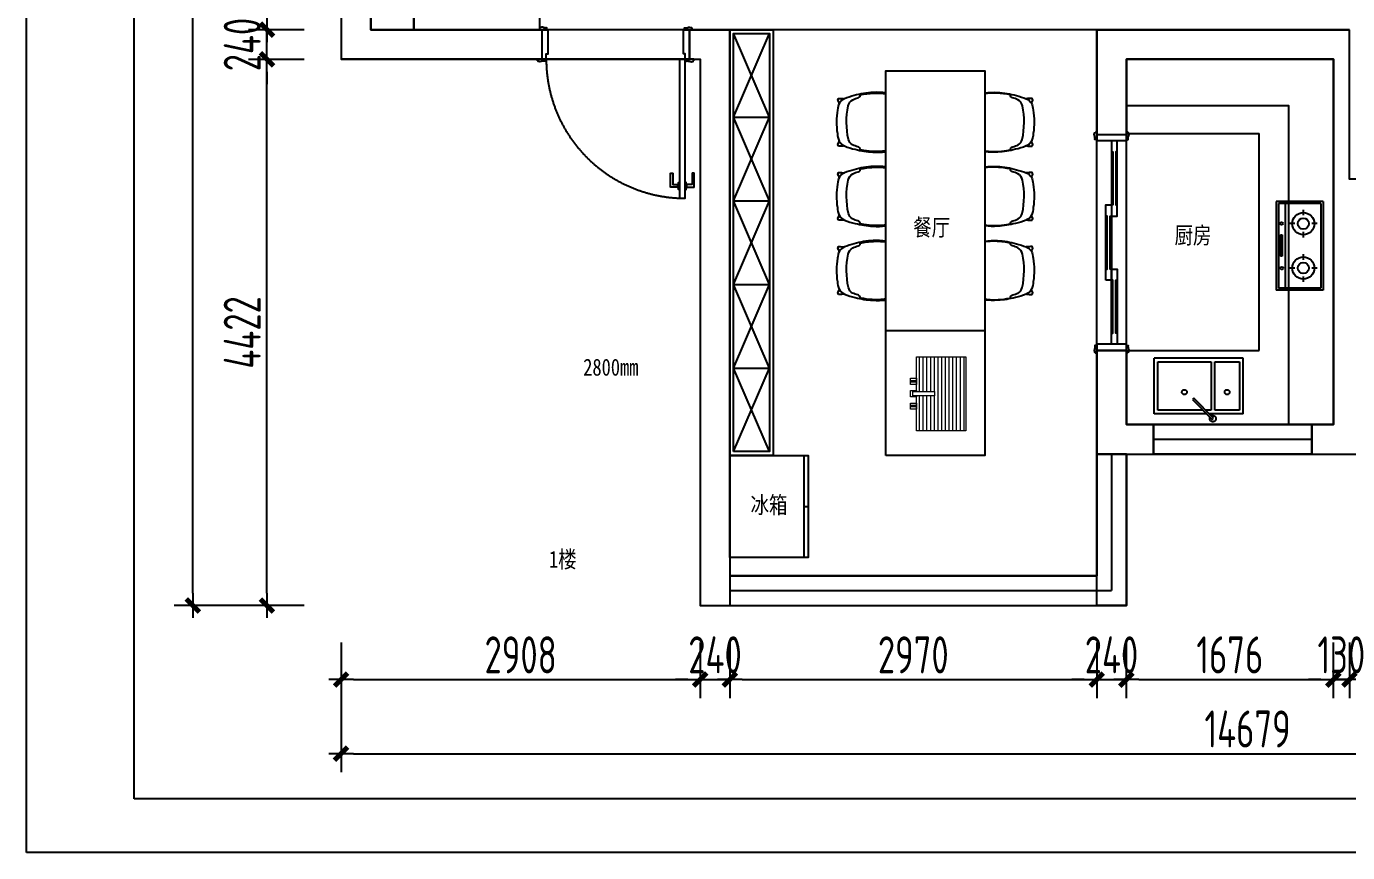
# Model space of a CAD drawing. Header units: millimetres. Extents: x 16934 to 63969, y -9421 to 5956.
# Drawn here: x 42225 to 52921, y -9421 to -2731 of the extents above; entities that cross this region are included whole.
import ezdxf

# ---------------------------------------------------------------- set-up
doc = ezdxf.new("R2010")
doc.units = ezdxf.units.MM
doc.linetypes.add('HIDDEN', pattern=[9.525, 6.35, -3.175])
for name, color, linetype in [('FF-FURN', 3, 'Continuous'), ('FURHATCH', 4, 'Continuous'), ('FURNITURE', 4, 'Continuous'), ('LEAF', 2, 'Continuous'), ('OPENING', 8, 'Continuous'), ('QUOTE_FLOOR', 1, 'Continuous'), ('QUOTE_HEIGHT', 1, 'Continuous'), ('QUOTE_NEW_WALL', 1, 'Continuous'), ('QUOTE_ROOM', 1, 'Continuous'), ('QUOTE_TEXT', 1, 'Continuous'), ('QUOTE_WALL', 1, 'Continuous'), ('QUOTE_WALL_CABINET', 1, 'Continuous'), ('QUOTE_WINDOW', 1, 'Continuous'), ('SILL', 8, 'Continuous'), ('WINDOW', 2, 'Continuous'), ('YQ_DIM', 3, 'Continuous'), ('图框', 4, 'Continuous')]:
    doc.layers.add(name, color=color, linetype=linetype)
doc.layers.add('结构', color=7, linetype='Continuous', lineweight=0)
doc.styles.add('!赫思DIM-EN', font='', dxfattribs={"width": 0.8})
doc.styles.add('YQ_DIM', font='SUPEROS.SHX', dxfattribs={"width": 0.8, "bigfont": 'HZDX.SHX'})
doc.styles.get('!赫思DIM-EN').set_extended_font_data('SimSun')
doc.dimstyles.new('yq100', dxfattribs={"dimscale": 100, "dimtxt": 3, "dimasz": 1, "dimexe": 1.5, "dimexo": 3, "dimgap": 0.5, "dimtad": 1, "dimdec": 0, "dimdsep": 46, "dimtxsty": 'YQ_DIM', "dimblk": 'YQTICK', "dimcen": 0, "dimclrd": 256, "dimclre": 256, "dimclrt": 7, "dimadec": 1, "dimazin": 2, "dimtfac": 1, "dimtdec": 4, "dimtix": 1, "dimtmove": 2, "dimatfit": 2, "dimfxl": 1, "dimtolj": 1, "dimtzin": 0, "dimarcsym": 0})

# ---------------------------------------------------------------- blocks, each defined once
blk = doc.blocks.new('ywsp3')
at = {"lineweight": -3}
blk.add_lwpolyline([(-60, 12), (-60, 0), (0, 0), (0, 14), (-3, 14, -1), (-10, 14, -0.128551), (-31, 19, 0.3547), (-50, 17), (-55, 17, -0.414214), (-60, 12)], format="xyb", dxfattribs=at)
blk = doc.blocks.new('ydhd1')
for points in [[(28, 0), (-28, 0), (-28, 9), (28, 9)], [(15, 9), (-15, 9), (-15, 14), (15, 14)]]:
    blk.add_lwpolyline(points, close=True)
blk.add_lwpolyline([(-11, 14), (-11, 70, -0.414214), (-8, 73), (101, 73, -0.414214), (104, 70), (104, 59, -0.414214), (101, 56), (14, 56, 0.414214), (11, 53), (11, 14)], format="xyb")
blk = doc.blocks.new('yqd_1_1195_240_ydhd1_ywsp3_45_0_0_3')
for points in [[(-0.5, 0.1004), (-0.4707, 0.1004), (-0.4707, 0.0628), (-0.4582, 0.0628), (-0.4582, -0.1004), (-0.5, -0.1004)], [(0.5, 0.1004), (0.4707, 0.1004), (0.4707, 0.0628), (0.4582, 0.0628), (0.4582, -0.1004), (0.5, -0.1004)]]:
    blk.add_lwpolyline(points, close=True)
at = {"layer": 'LEAF'}
blk.add_lwpolyline([(-0.4707, 0.1004), (-0.4331, 0.1004), (-0.4331, 1.0418), (-0.4707, 1.0418)], close=True, dxfattribs=at)
at = {"layer": 'OPENING', "linetype": 'HIDDEN', "ltscale": 15}
blk.add_arc((-0.4707, 0.1004), 0.9414, 0, 90, dxfattribs=at)
at = {"layer": 'SILL'}
for p, q in [((-0.5, 0.1004), (0.5, 0.1004)), ((-0.5, -0.1004), (0.5, -0.1004))]:
    blk.add_line(p, q, dxfattribs=at)
at = {"zscale": 0.000836820083682}
for p, xscale, yscale in [((-0.4791, 0.1004), 0.000836820083682, 0.000836820083682), ((0.4791, 0.1004), -0.000836820083682, 0.000836820083682), ((-0.4665, -0.1004), 0.000836820083682, -0.000836820083682), ((0.4665, -0.1004), -0.000836820083682, -0.000836820083682)]:
    blk.add_blockref('ywsp3', p, dxfattribs=dict(at, xscale=xscale, yscale=yscale))
at = {"layer": 'LEAF', "yscale": 0.000836820083682, "zscale": 0.000836820083682}
for p, xscale, rotation in [((-0.4707, 0.9582), -0.000836820083682, 90.00000000000591), ((-0.4331, 0.9582), 0.000836820083682, 270.0000000000178)]:
    blk.add_blockref('ydhd1', p, dxfattribs=dict(at, xscale=xscale, rotation=rotation))
blk = doc.blocks.new('YQTICK')
blk.add_line((-1, 0), (1, 0))
at = {"const_width": 0.4}
blk.add_lwpolyline([(0.53, 0.53), (-0.53, -0.53)], dxfattribs=at)
blk = doc.blocks.new('*D68')
at = {"layer": 'Defpoints', "color": 0, "transparency": 16777216}
for p in [(44772, -7420), (47680, -7420), (47680, -8020)]:
    blk.add_point(p, dxfattribs=at)
at = {"layer": 'YQ_DIM', "lineweight": -2, "transparency": 16777216}
for p, q in [((44772, -7720), (44772, -8170)), ((47680, -7720), (47680, -8170)), ((44872, -8020), (47580, -8020))]:
    blk.add_line(p, q, dxfattribs=at)
at = {"layer": 'YQ_DIM', "lineweight": -2, "transparency": 16777216, "xscale": 100, "yscale": 100, "zscale": 100, "rotation": 180}
blk.add_blockref('YQTICK', (44772, -8020), dxfattribs=at)
at = {"layer": 'YQ_DIM', "lineweight": -2, "transparency": 16777216, "xscale": 100, "yscale": 100, "zscale": 100}
blk.add_blockref('YQTICK', (47680, -8020), dxfattribs=at)
at = {"layer": 'YQ_DIM', "color": 7, "transparency": 16777216, "insert": (46226, -7820), "char_height": 300, "attachment_point": 5, "style": 'YQ_DIM'}
blk.add_mtext('\\A1;2908', dxfattribs=at)
blk = doc.blocks.new('*D69')
at = {"layer": 'Defpoints', "color": 0, "transparency": 16777216}
for p in [(47680, -7420), (47920, -7420), (47920, -8020)]:
    blk.add_point(p, dxfattribs=at)
at = {"layer": 'YQ_DIM', "lineweight": -2, "transparency": 16777216}
for p, q in [((47680, -7720), (47680, -8170)), ((47920, -7720), (47920, -8170)), ((47580, -8020), (47480, -8020)), ((47680, -8020), (47920, -8020)), ((48020, -8020), (48120, -8020))]:
    blk.add_line(p, q, dxfattribs=at)
at = {"layer": 'YQ_DIM', "lineweight": -2, "transparency": 16777216, "xscale": 100, "yscale": 100, "zscale": 100}
blk.add_blockref('YQTICK', (47680, -8020), dxfattribs=at)
at = {"layer": 'YQ_DIM', "lineweight": -2, "transparency": 16777216, "xscale": 100, "yscale": 100, "zscale": 100, "rotation": 180}
blk.add_blockref('YQTICK', (47920, -8020), dxfattribs=at)
at = {"layer": 'YQ_DIM', "color": 7, "transparency": 16777216, "insert": (47800, -7820), "char_height": 300, "attachment_point": 5, "style": 'YQ_DIM'}
blk.add_mtext('\\A1;240', dxfattribs=at)
blk = doc.blocks.new('*D70')
at = {"layer": 'Defpoints', "color": 0, "transparency": 16777216}
for p in [(47920, -7420), (50890, -7420), (50890, -8020)]:
    blk.add_point(p, dxfattribs=at)
at = {"layer": 'YQ_DIM', "lineweight": -2, "transparency": 16777216}
for p, q in [((47920, -7720), (47920, -8170)), ((50890, -7720), (50890, -8170)), ((48020, -8020), (50790, -8020))]:
    blk.add_line(p, q, dxfattribs=at)
at = {"layer": 'YQ_DIM', "lineweight": -2, "transparency": 16777216, "xscale": 100, "yscale": 100, "zscale": 100, "rotation": 180}
blk.add_blockref('YQTICK', (47920, -8020), dxfattribs=at)
at = {"layer": 'YQ_DIM', "lineweight": -2, "transparency": 16777216, "xscale": 100, "yscale": 100, "zscale": 100}
blk.add_blockref('YQTICK', (50890, -8020), dxfattribs=at)
at = {"layer": 'YQ_DIM', "color": 7, "transparency": 16777216, "insert": (49405, -7820), "char_height": 300, "attachment_point": 5, "style": 'YQ_DIM'}
blk.add_mtext('\\A1;2970', dxfattribs=at)
blk = doc.blocks.new('*D71')
at = {"layer": 'Defpoints', "color": 0, "transparency": 16777216}
for p in [(50890, -7420), (51130, -7420), (51130, -8020)]:
    blk.add_point(p, dxfattribs=at)
at = {"layer": 'YQ_DIM', "lineweight": -2, "transparency": 16777216}
for p, q in [((50890, -7720), (50890, -8170)), ((51130, -7720), (51130, -8170)), ((50790, -8020), (50690, -8020)), ((50890, -8020), (51130, -8020)), ((51230, -8020), (51330, -8020))]:
    blk.add_line(p, q, dxfattribs=at)
at = {"layer": 'YQ_DIM', "lineweight": -2, "transparency": 16777216, "xscale": 100, "yscale": 100, "zscale": 100}
blk.add_blockref('YQTICK', (50890, -8020), dxfattribs=at)
at = {"layer": 'YQ_DIM', "lineweight": -2, "transparency": 16777216, "xscale": 100, "yscale": 100, "zscale": 100, "rotation": 180}
blk.add_blockref('YQTICK', (51130, -8020), dxfattribs=at)
at = {"layer": 'YQ_DIM', "color": 7, "transparency": 16777216, "insert": (51010, -7820), "char_height": 300, "attachment_point": 5, "style": 'YQ_DIM'}
blk.add_mtext('\\A1;240', dxfattribs=at)
blk = doc.blocks.new('*D72')
at = {"layer": 'Defpoints', "color": 0, "transparency": 16777216}
for p in [(51130, -7420), (52806, -7420), (52806, -8020)]:
    blk.add_point(p, dxfattribs=at)
at = {"layer": 'YQ_DIM', "lineweight": -2, "transparency": 16777216}
for p, q in [((51130, -7720), (51130, -8170)), ((52806, -7720), (52806, -8170)), ((51230, -8020), (52706, -8020))]:
    blk.add_line(p, q, dxfattribs=at)
at = {"layer": 'YQ_DIM', "lineweight": -2, "transparency": 16777216, "xscale": 100, "yscale": 100, "zscale": 100, "rotation": 180}
blk.add_blockref('YQTICK', (51130, -8020), dxfattribs=at)
at = {"layer": 'YQ_DIM', "lineweight": -2, "transparency": 16777216, "xscale": 100, "yscale": 100, "zscale": 100}
blk.add_blockref('YQTICK', (52806, -8020), dxfattribs=at)
at = {"layer": 'YQ_DIM', "color": 7, "transparency": 16777216, "insert": (51968, -7820), "char_height": 300, "attachment_point": 5, "style": 'YQ_DIM'}
blk.add_mtext('\\A1;1676', dxfattribs=at)
blk = doc.blocks.new('*D73')
at = {"layer": 'Defpoints', "color": 0, "transparency": 16777216}
for p in [(52806, -7420), (52936, -7420), (52936, -8020)]:
    blk.add_point(p, dxfattribs=at)
at = {"layer": 'YQ_DIM', "lineweight": -2, "transparency": 16777216}
for p, q in [((52806, -7720), (52806, -8170)), ((52936, -7720), (52936, -8170)), ((52706, -8020), (52606, -8020)), ((52806, -8020), (52936, -8020)), ((53036, -8020), (53136, -8020))]:
    blk.add_line(p, q, dxfattribs=at)
at = {"layer": 'YQ_DIM', "lineweight": -2, "transparency": 16777216, "xscale": 100, "yscale": 100, "zscale": 100}
blk.add_blockref('YQTICK', (52806, -8020), dxfattribs=at)
at = {"layer": 'YQ_DIM', "lineweight": -2, "transparency": 16777216, "xscale": 100, "yscale": 100, "zscale": 100, "rotation": 180}
blk.add_blockref('YQTICK', (52936, -8020), dxfattribs=at)
at = {"layer": 'YQ_DIM', "color": 7, "transparency": 16777216, "insert": (52871, -7820), "char_height": 300, "attachment_point": 5, "style": 'YQ_DIM'}
blk.add_mtext('\\A1;130', dxfattribs=at)
blk = doc.blocks.new('*D74')
at = {"layer": 'Defpoints', "color": 0, "transparency": 16777216}
for p in [(52936, -7420), (54396, -7420), (54396, -8020)]:
    blk.add_point(p, dxfattribs=at)
at = {"layer": 'YQ_DIM', "lineweight": -2, "transparency": 16777216}
for p, q in [((52936, -7720), (52936, -8170)), ((54396, -7720), (54396, -8170)), ((53036, -8020), (54296, -8020))]:
    blk.add_line(p, q, dxfattribs=at)
at = {"layer": 'YQ_DIM', "lineweight": -2, "transparency": 16777216, "xscale": 100, "yscale": 100, "zscale": 100, "rotation": 180}
blk.add_blockref('YQTICK', (52936, -8020), dxfattribs=at)
at = {"layer": 'YQ_DIM', "lineweight": -2, "transparency": 16777216, "xscale": 100, "yscale": 100, "zscale": 100}
blk.add_blockref('YQTICK', (54396, -8020), dxfattribs=at)
at = {"layer": 'YQ_DIM', "color": 7, "transparency": 16777216, "insert": (53666, -7820), "char_height": 300, "attachment_point": 5, "style": 'YQ_DIM'}
blk.add_mtext('\\A1;1460', dxfattribs=at)
blk = doc.blocks.new('*D84')
at = {"layer": 'Defpoints', "color": 0, "transparency": 16777216}
for p in [(44772, -7420), (59451, -7420), (59451, -8620)]:
    blk.add_point(p, dxfattribs=at)
at = {"layer": 'YQ_DIM', "lineweight": -2, "transparency": 16777216}
for p, q in [((44772, -7720), (44772, -8770)), ((59451, -7720), (59451, -8770)), ((44872, -8620), (59351, -8620))]:
    blk.add_line(p, q, dxfattribs=at)
at = {"layer": 'YQ_DIM', "lineweight": -2, "transparency": 16777216, "xscale": 100, "yscale": 100, "zscale": 100, "rotation": 180}
blk.add_blockref('YQTICK', (44772, -8620), dxfattribs=at)
at = {"layer": 'YQ_DIM', "lineweight": -2, "transparency": 16777216, "xscale": 100, "yscale": 100, "zscale": 100}
blk.add_blockref('YQTICK', (59451, -8620), dxfattribs=at)
at = {"layer": 'YQ_DIM', "color": 7, "transparency": 16777216, "insert": (52112, -8420), "char_height": 300, "attachment_point": 5, "style": 'YQ_DIM'}
blk.add_mtext('\\A1;14679', dxfattribs=at)
blk = doc.blocks.new('*D98')
at = {"layer": 'Defpoints', "color": 0, "transparency": 16777216}
for p in [(44172, -2998), (44772, -2998), (44772, -7420)]:
    blk.add_point(p, dxfattribs=at)
at = {"layer": 'YQ_DIM', "lineweight": -2, "transparency": 16777216}
for p, q in [((44472, -2998), (44022, -2998)), ((44172, -7320), (44172, -3098)), ((44472, -7420), (44022, -7420))]:
    blk.add_line(p, q, dxfattribs=at)
at = {"layer": 'YQ_DIM', "lineweight": -2, "transparency": 16777216, "xscale": 100, "yscale": 100, "zscale": 100}
for p, rotation in [((44172, -2998), 90), ((44172, -7420), 270)]:
    blk.add_blockref('YQTICK', p, dxfattribs=dict(at, rotation=rotation))
at = {"layer": 'YQ_DIM', "color": 7, "transparency": 16777216, "insert": (43972, -5209), "char_height": 300, "attachment_point": 5, "rotation": 90, "style": 'YQ_DIM'}
blk.add_mtext('\\A1;4422', dxfattribs=at)
blk = doc.blocks.new('*D99')
at = {"layer": 'Defpoints', "color": 0, "transparency": 16777216}
for p in [(44172, -2758), (44772, -2758), (44772, -2998)]:
    blk.add_point(p, dxfattribs=at)
at = {"layer": 'YQ_DIM', "lineweight": -2, "transparency": 16777216}
for p, q in [((44172, -2658), (44172, -2558)), ((44472, -2758), (44022, -2758)), ((44172, -2998), (44172, -2758)), ((44472, -2998), (44022, -2998)), ((44172, -3098), (44172, -3198))]:
    blk.add_line(p, q, dxfattribs=at)
at = {"layer": 'YQ_DIM', "lineweight": -2, "transparency": 16777216, "xscale": 100, "yscale": 100, "zscale": 100}
for p, rotation in [((44172, -2758), 270), ((44172, -2998), 90)]:
    blk.add_blockref('YQTICK', p, dxfattribs=dict(at, rotation=rotation))
at = {"layer": 'YQ_DIM', "color": 7, "transparency": 16777216, "insert": (43972, -2878), "char_height": 300, "attachment_point": 5, "rotation": 90, "style": 'YQ_DIM'}
blk.add_mtext('\\A1;240', dxfattribs=at)
blk = doc.blocks.new('*D100')
at = {"layer": 'Defpoints', "color": 0, "transparency": 16777216}
for p in [(44172, 2995), (44772, 2995), (44772, -2758)]:
    blk.add_point(p, dxfattribs=at)
at = {"layer": 'YQ_DIM', "lineweight": -2, "transparency": 16777216}
for p, q in [((44472, 2995), (44022, 2995)), ((44172, -2658), (44172, 2895)), ((44472, -2758), (44022, -2758))]:
    blk.add_line(p, q, dxfattribs=at)
at = {"layer": 'YQ_DIM', "lineweight": -2, "transparency": 16777216, "xscale": 100, "yscale": 100, "zscale": 100}
for p, rotation in [((44172, 2995), 90), ((44172, -2758), 270)]:
    blk.add_blockref('YQTICK', p, dxfattribs=dict(at, rotation=rotation))
at = {"layer": 'YQ_DIM', "color": 7, "transparency": 16777216, "insert": (43972, 119), "char_height": 300, "attachment_point": 5, "rotation": 90, "style": 'YQ_DIM'}
blk.add_mtext('\\A1;5753', dxfattribs=at)
blk = doc.blocks.new('*D104')
at = {"layer": 'Defpoints', "color": 0, "transparency": 16777216}
for p in [(43572, 3844), (44772, 3844), (44772, -7420)]:
    blk.add_point(p, dxfattribs=at)
at = {"layer": 'YQ_DIM', "lineweight": -2, "transparency": 16777216}
for p, q in [((44472, 3844), (43422, 3844)), ((43572, -7320), (43572, 3744)), ((44472, -7420), (43422, -7420))]:
    blk.add_line(p, q, dxfattribs=at)
at = {"layer": 'YQ_DIM', "lineweight": -2, "transparency": 16777216, "xscale": 100, "yscale": 100, "zscale": 100}
for p, rotation in [((43572, 3844), 90), ((43572, -7420), 270)]:
    blk.add_blockref('YQTICK', p, dxfattribs=dict(at, rotation=rotation))
at = {"layer": 'YQ_DIM', "color": 7, "transparency": 16777216, "insert": (43372, -1788), "char_height": 300, "attachment_point": 5, "rotation": 90, "style": 'YQ_DIM'}
blk.add_mtext('\\A1;11264', dxfattribs=at)
blk = doc.blocks.new('yqd_17_1747_240__ywsp3_45_0_0_3')
for points in [[(-0.5, 0.0687), (-0.4714, 0.0687), (-0.4714, -0.0687), (-0.5, -0.0687)], [(0.5, 0.0687), (0.4714, 0.0687), (0.4714, -0.0687), (0.5, -0.0687)]]:
    blk.add_lwpolyline(points, close=True)
at = {"layer": 'LEAF'}
for points in [[(-0.4714, 0), (-0.1228, 0), (-0.1228, 0.0258), (-0.4714, 0.0258)], [(-0.1743, -0.0258), (0.1743, -0.0258), (0.1743, 0), (-0.1743, 0)], [(0.4714, 0), (0.1228, 0), (0.1228, 0.0258), (0.4714, 0.0258)]]:
    blk.add_lwpolyline(points, close=True, dxfattribs=at)
for points in [[(-0.4199, 0.0258), (-0.4199, 0.02), (-0.1743, 0.02), (-0.1743, 0.0258)], [(-0.4199, 0), (-0.4199, 0.0057), (-0.1743, 0.0057), (-0.1743, 0)], [(-0.1228, 0), (-0.1228, -0.0057), (0.1228, -0.0057), (0.1228, 0)], [(0.4199, 0.0258), (0.4199, 0.02), (0.1743, 0.02), (0.1743, 0.0258)], [(0.4199, 0), (0.4199, 0.0057), (0.1743, 0.0057), (0.1743, 0)], [(-0.1228, -0.0258), (-0.1228, -0.02), (0.1228, -0.02), (0.1228, -0.0258)]]:
    blk.add_lwpolyline(points, dxfattribs=at)
at = {"layer": 'SILL'}
for p, q in [((-0.5, 0.0687), (0.5, 0.0687)), ((-0.5, -0.0687), (0.5, -0.0687))]:
    blk.add_line(p, q, dxfattribs=at)
at = {"zscale": 0.000572409845449}
for p, xscale, yscale in [((-0.4771, 0.0687), 0.000572409845449, 0.000572409845449), ((0.4771, 0.0687), -0.000572409845449, 0.000572409845449), ((-0.4771, -0.0687), 0.000572409845449, -0.000572409845449), ((0.4771, -0.0687), -0.000572409845449, -0.000572409845449)]:
    blk.add_blockref('ywsp3', p, dxfattribs=dict(at, xscale=xscale, yscale=yscale))
blk = doc.blocks.new('_Frame1752725')
at = {"layer": '图框', "linetype": 'Continuous'}
for p, q in [((32201, 1364), (32201, 43368)), ((34582, 2554), (34582, 42177)), ((90410, 2554), (34582, 2554)), ((91601, 1364), (32201, 1364))]:
    blk.add_line(p, q, dxfattribs=at)

msp = doc.modelspace()

# ---------------------------------------------------------------- hatches: boundary and pattern name
at = {"layer": '结构'}
h = msp.add_hatch(dxfattribs=at)
h.set_pattern_fill('_USER', color=250, scale=30, angle=-90, pattern_type=0)
h.set_pattern_definition([(270, (-77233.85, 608419.48), (30, -6e-15), [])])
h.paths.add_polyline_path([(49431.6, -5405.5), (49431.6, -5687.9), (49576.6, -5687.9), (49576.6, -5723.2), (49431.6, -5723.2), (49431.6, -6005.5), (49831.6, -6005.5), (49831.6, -5405.5)])

# ---------------------------------------------------------------- linework, layer by layer
for p, q in [((44772.4, 3844.5), (44772.4, -2997.5)), ((45012.4, 2995.5), (45012.4, -2757.5)), ((45012.4, -2757.5), (46398.4, -2757.5)), ((46398.4, -2757.5), (46398.4, -2997.5)), ((47593.4, -2757.5), (47593.4, -2997.5)), ((47593.4, -2757.5), (47920.4, -2757.5)), ((47920.4, -2757.5), (47920.4, -7179.5)), ((50890.4, -2757.5), (50890.4, -3607.7)), ((50890.4, -2757.5), (52936.4, -2757.5)), ((46398.4, -2997.5), (44772.4, -2997.5)), ((47593.4, -2997.5), (47680.4, -2997.5)), ((47680.4, -2997.5), (47680.4, -7419.5)), ((51130.4, -2997.5), (51130.4, -3067.4)), ((51130.4, -2997.5), (52806.4, -2997.5)), ((52806.4, -2997.5), (52806.4, -5954.5)), ((50890.4, -5354.5), (50890.4, -7179.5)), ((50890.4, -5354.6), (51130.4, -5354.6)), ((51130.4, -5354.5), (51130.4, -5954.5)), ((51130.4, -5954.5), (52806.4, -5954.5)), ((51130.4, -6194.5), (51130.4, -7419.5)), ((51130.4, -6194.5), (52936.4, -6194.5)), ((47920.4, -7179.5), (50890.4, -7179.5)), ((47680.4, -7419.5), (51130.4, -7419.5))]:
    msp.add_line(p, q)
at = {"color": 4}
for p, q in [((51130.4, -3607.7), (51130.4, -2997.5)), ((52206.4, -5354.5), (52206.4, -3597.5)), ((51130.4, -5354.5), (52206.4, -5354.5)), ((51351.3, -6074.5), (52632.9, -6074.5)), ((48518.7, -6204.5), (48518.7, -7030.5)), ((48518.7, -6617.5), (48555.3, -6617.5))]:
    msp.add_line(p, q, dxfattribs=at)
at = {"color": 255}
for p, q in [((51130.4, -3607.7), (50890.4, -3607.7)), ((51130.4, -5354.5), (50890.4, -5354.5)), ((51130.4, -5954.5), (51130.4, -5354.5))]:
    msp.add_line(p, q, dxfattribs=at)
at = {"color": 1}
for p, q in [((52722.6, -4147.6), (52344.6, -4147.6)), ((52344.6, -4147.6), (52344.6, -4867.6)), ((52704.6, -4165.6), (52362.6, -4165.6)), ((52362.6, -4165.6), (52362.6, -4849.6)), ((52704.6, -4165.6), (52704.6, -4849.6)), ((52722.6, -4147.6), (52722.6, -4867.6)), ((52722.6, -4867.6), (52344.6, -4867.6)), ((52704.6, -4849.6), (52362.6, -4849.6)), ((51355.7, -5867.5, 0), (51355.8, -5417.5, 0)), ((52076.2, -5417.5, 0), (51355.8, -5417.5, 0)), ((52076.2, -5867.5, 0), (52076.2, -5417.5, 0)), ((51780.6, -5867.5, 0), (51355.7, -5867.5, 0)), ((52076.2, -5867.5, 0), (51801.8, -5867.5, 0))]:
    msp.add_line(p, q, dxfattribs=at)
at = {"color": 8}
for p, q in [((52416.6, -4165.6), (52416.6, -4849.6)), ((52563.2, -4215.1), (52563.2, -4260.1)), ((52495.7, -4327.6), (52450.7, -4327.6)), ((52675.7, -4327.6), (52630.7, -4327.6)), ((52378.4, -4590.6), (52378.4, -4419.2)), ((52378.4, -4419.2), (52392.6, -4419.2)), ((52392.6, -4419.2), (52392.6, -4590.6)), ((52563.2, -4395.1), (52563.2, -4440.1)), ((52392.6, -4590.6), (52378.4, -4590.6)), ((52563.2, -4575.1), (52563.2, -4620.1)), ((52495.7, -4687.6), (52450.7, -4687.6)), ((52675.7, -4687.6), (52630.7, -4687.6)), ((52563.2, -4755.1), (52563.2, -4800.1)), ((51385.7, -5837.5, 0), (51385.8, -5447.5, 0)), ((51385.8, -5447.5, 0), (51816.2, -5447.5, 0)), ((51816.2, -5447.5, 0), (51816.2, -5837.5, 0)), ((51846.2, -5837.5, 0), (51846.2, -5447.5, 0)), ((51846.2, -5447.5, 0), (52046.2, -5447.5, 0)), ((52046.2, -5447.5, 0), (52046.2, -5837.5, 0)), ((51676.3, -5741.9, 0), (51665.7, -5752.5, 0)), ((51665.7, -5752.5, 0), (51825.9, -5912.8, 0)), ((51836.5, -5902.2, 0), (51676.3, -5741.9, 0)), ((51750.6, -5837.5, 0), (51385.7, -5837.5, 0)), ((51816.2, -5837.5, 0), (51771.8, -5837.5, 0)), ((52046.2, -5837.5, 0), (51846.2, -5837.5, 0)), ((51825.9, -5912.8, 0), (51836.5, -5902.2, 0))]:
    msp.add_line(p, q, dxfattribs=at)
at = {"color": 3}
msp.add_line((49983.7, -5197), (49183.7, -5197), dxfattribs=at)
at = {"color": 3, "ltscale": 10}
msp.add_lwpolyline([(49183.7, -6204.5), (49183.7, -3089.5), (49983.7, -3089.5), (49983.7, -6204.5)], close=True, dxfattribs=at)
at = {"color": 4}
for points in [[(51130.4, -5354.5), (51130.4, -5954.5), (52806.4, -5954.5), (52806.4, -2997.5), (51130.4, -2997.5), (51130.4, -3597.5), (52206.4, -3597.5)], [(51010.4, -6194.5), (51010.4, -7299.5)], [(47920.4, -7299.5), (51010.4, -7299.5)]]:
    msp.add_lwpolyline(points, dxfattribs=at)
at = {"color": 8, "extrusion": (-2.00193e-07, 2.02274e-08, -1), "elevation": 0}
for points in [[(-51614.1, -5706.6), (-51611.2, -5709.1), (-51607.8, -5710.9), (-51604.2, -5712), (-51600.4, -5712.5), (-51596.6, -5712.2), (-51593, -5711.2), (-51589.5, -5709.6), (-51586.5, -5707.3), (-51583.9, -5704.5), (-51582, -5701.2), (-51580.6, -5697.7), (-51580, -5693.9), (-51580.1, -5690.1), (-51580.9, -5686.4), (-51582.4, -5682.9), (-51584.5, -5679.8), (-51587.2, -5677.1), (-51590.4, -5675), (-51593.9, -5673.5), (-51597.6, -5672.6), (-51601.4, -5672.6), (-51605.1, -5673.2), (-51608.7, -5674.5), (-51611.9, -5676.5), (-51614.8, -5679.1), (-51617, -5682.1), (-51618.7, -5685.5), (-51619.7, -5689.2), (-51620, -5693), (-51619.5, -5696.8), (-51618.3, -5700.4), (-51616.5, -5703.7)], [(-51960.4, -5706.7), (-51957.4, -5709.1), (-51954.1, -5710.9), (-51950.5, -5712.1), (-51946.7, -5712.5), (-51942.9, -5712.2), (-51939.2, -5711.3), (-51935.8, -5709.6), (-51932.8, -5707.3), (-51930.2, -5704.5), (-51928.2, -5701.3), (-51926.9, -5697.7), (-51926.3, -5693.9), (-51926.4, -5690.1), (-51927.2, -5686.4), (-51928.7, -5682.9), (-51930.8, -5679.8), (-51933.5, -5677.1), (-51936.7, -5675), (-51940.1, -5673.5), (-51943.9, -5672.7), (-51947.7, -5672.6), (-51951.4, -5673.2), (-51955, -5674.5), (-51958.2, -5676.5), (-51961, -5679.1), (-51963.3, -5682.1), (-51965, -5685.5), (-51966, -5689.2), (-51966.2, -5693), (-51965.8, -5696.8), (-51964.6, -5700.4), (-51962.8, -5703.7)]]:
    msp.add_lwpolyline(points, close=True, dxfattribs=at)
at = {"color": 8, "extrusion": (2.00193e-07, -2.02274e-08, 1), "elevation": 0}
msp.add_lwpolyline([(51819.1, -5884.8), (51823.7, -5883), (51828.5, -5882.1), (51833.3, -5882.1), (51838.1, -5883.1), (51842.6, -5885), (51846.7, -5887.7), (51850.1, -5891.2), (51852.8, -5895.3), (51854.6, -5899.8), (51855.6, -5904.6), (51855.6, -5909.5), (51854.6, -5914.3), (51852.7, -5918.8), (51850, -5922.8), (51846.6, -5926.3), (51842.5, -5929), (51838, -5930.9), (51833.2, -5931.8), (51828.3, -5931.9), (51823.5, -5930.9), (51819, -5929.1), (51814.9, -5926.4), (51811.5, -5922.9), (51808.7, -5918.9), (51806.8, -5914.4), (51805.8, -5909.6), (51805.8, -5904.7), (51806.7, -5899.9), (51808.5, -5895.4)], dxfattribs=at)
at = {"color": 4}
for points in [[(51351.3, -5954.5), (52632.9, -5954.5), (52632.9, -6194.5), (51351.3, -6194.5)], [(47920.4, -6204.5), (48555.3, -6204.5), (48555.3, -7030.5), (47920.4, -7030.5)]]:
    msp.add_lwpolyline(points, close=True, dxfattribs=at)
at = {"color": 8}
for centre, radius in [((52563.2, -4327.6), 90), ((52386.3, -4327.1), 10.8), ((52563.2, -4327.6), 45), ((52563.2, -4687.6), 90), ((52389.5, -4687.4), 10.8), ((52563.2, -4687.6), 45)]:
    msp.add_circle(centre, radius, dxfattribs=at)
at = {"layer": 'FF-FURN', "color": 1, "ltscale": 10, "extrusion": (1.3e-15, 0, -1)}
for points in [[(-48806.4, -3352.1), (-48793.7, -3329.4), (-48800.8, -3314.2, 0.0235916), (-48848.1, -3317, -0.1602127)], [(-48800.9, -3701.3), (-48793.7, -3686.1), (-48806.3, -3663.5, -0.1459428), (-48846.7, -3698.6, 0.027885)], [(-48806.4, -3952.1), (-48793.7, -3929.4), (-48800.8, -3914.2, 0.0235916), (-48848.1, -3917, -0.1602127)], [(-48800.9, -4301.3), (-48793.7, -4286.1), (-48806.3, -4263.5, -0.1459428), (-48846.7, -4298.6, 0.027885)], [(-48806.4, -4552.1), (-48793.7, -4529.4), (-48800.8, -4514.2, 0.0235916), (-48848.1, -4517, -0.1602127)], [(-48800.9, -4901.3), (-48793.7, -4886.1), (-48806.3, -4863.5, -0.1459428), (-48846.7, -4898.6, 0.027885)]]:
    msp.add_lwpolyline(points, format="xyb", close=True, dxfattribs=at)
for points in [[(-49183.7, -3269.2, -0.0405673), (-49080.7, -3265.3, -0.0664554), (-48926.8, -3291.5, -0.0252004), (-48848.1, -3317)], [(-49183.7, -3738.8, 0.0583905), (-49072, -3742.9, 0.0362423), (-48981.2, -3731), (-48974, -3729.4), (-48973.9, -3729.4, -0.0479917), (-48975.4, -3728.1, -0.0355508), (-48976, -3727.6, -0.2469335), (-48976.1, -3727.2, -0.0166065), (-48976.1, -3726.8, 0.0219786), (-48976.1, -3726.5), (-48976.1, -3724.2, -0.2810814), (-48965.3, -3708.7, 0.0579768), (-48956.4, -3705.9, 0.0579768), (-48914.2, -3690.3, 0.1887204), (-48879.3, -3645.6, 0.1022924), (-48877.9, -3374.9, 0.2140548), (-48915, -3324.3, 0.0627342), (-48958.8, -3308.4, -0.2429194), (-48973.9, -3298.3, -0.1304055), (-48976.1, -3289.5), (-48976, -3288.9), (-48976.1, -3288.3, -0.2316132), (-48975.9, -3287.4), (-48975.6, -3287.1), (-48975.2, -3286.7), (-48974.3, -3286), (-48973.9, -3285.7, 0.0436228), (-49082.9, -3271.6, 0.0303176), (-49160.1, -3273.2), (-49183.7, -3275.5)], [(-48848.1, -3317, -0.1600755), (-48806.4, -3352.1, -0.1075471), (-48791.7, -3408.1, -0.0775265), (-48790.4, -3597.3, -0.0911711), (-48804.1, -3659.8, -0.163066), (-48848.4, -3699.4, -0.0478624), (-48935.1, -3726.2, -0.0517251), (-49077.5, -3749, -0.0416815), (-49183.7, -3746.9, -0.0340427)], [(-48848.1, -3917, -0.1600755), (-48806.4, -3952.1, -0.1075471), (-48791.7, -4008.1, -0.0775265), (-48790.4, -4197.3, -0.0911711), (-48804.1, -4259.8, -0.163066), (-48848.4, -4299.4, -0.0478624), (-48935.1, -4326.2, -0.0517251), (-49077.5, -4349, -0.0416815), (-49183.7, -4346.9, -0.0340427)], [(-49183.7, -3869.2, -0.0405673), (-49080.7, -3865.3, -0.0664554), (-48926.8, -3891.5, -0.0252004), (-48848.1, -3917)], [(-49183.7, -4338.8, 0.0583905), (-49072, -4342.9, 0.0362423), (-48981.2, -4331), (-48974, -4329.4), (-48973.9, -4329.4, -0.0479917), (-48975.4, -4328.1, -0.0355508), (-48976, -4327.6, -0.2469335), (-48976.1, -4327.2, -0.0166065), (-48976.1, -4326.8, 0.0219786), (-48976.1, -4326.5), (-48976.1, -4324.2, -0.2810814), (-48965.3, -4308.7, 0.0579768), (-48956.4, -4305.9, 0.0579768), (-48914.2, -4290.3, 0.1887204), (-48879.3, -4245.6, 0.1022924), (-48877.9, -3974.9, 0.2140548), (-48915, -3924.3, 0.0627342), (-48958.8, -3908.4, -0.2429194), (-48973.9, -3898.3, -0.1304055), (-48976.1, -3889.5), (-48976, -3888.9), (-48976.1, -3888.3, -0.2316132), (-48975.9, -3887.4), (-48975.6, -3887.1), (-48975.2, -3886.7), (-48974.3, -3886), (-48973.9, -3885.7, 0.0436228), (-49082.9, -3871.6, 0.0303176), (-49160.1, -3873.2), (-49183.7, -3875.5)], [(-49183.7, -4469.2, -0.0405673), (-49080.7, -4465.3, -0.0664554), (-48926.8, -4491.5, -0.0252004), (-48848.1, -4517)], [(-49183.7, -4938.8, 0.0583905), (-49072, -4942.9, 0.0362423), (-48981.2, -4931), (-48974, -4929.4), (-48973.9, -4929.4, -0.0479917), (-48975.4, -4928.1, -0.0355508), (-48976, -4927.6, -0.2469335), (-48976.1, -4927.2, -0.0166065), (-48976.1, -4926.8, 0.0219786), (-48976.1, -4926.5), (-48976.1, -4924.2, -0.2810814), (-48965.3, -4908.7, 0.0579768), (-48956.4, -4905.9, 0.0579768), (-48914.2, -4890.3, 0.1887204), (-48879.3, -4845.6, 0.1022924), (-48877.9, -4574.9, 0.2140548), (-48915, -4524.3, 0.0627342), (-48958.8, -4508.4, -0.2429194), (-48973.9, -4498.3, -0.1304055), (-48976.1, -4489.5), (-48976, -4488.9), (-48976.1, -4488.3, -0.2316132), (-48975.9, -4487.4), (-48975.6, -4487.1), (-48975.2, -4486.7), (-48974.3, -4486), (-48973.9, -4485.7, 0.0436228), (-49082.9, -4471.6, 0.0303176), (-49160.1, -4473.2), (-49183.7, -4475.5)], [(-48848.1, -4517, -0.1600755), (-48806.4, -4552.1, -0.1075471), (-48791.7, -4608.1, -0.0775265), (-48790.4, -4797.3, -0.0911711), (-48804.1, -4859.8, -0.163066), (-48848.4, -4899.4, -0.0478624), (-48935.1, -4926.2, -0.0517251), (-49077.5, -4949, -0.0416815), (-49183.7, -4946.9, -0.0340427)]]:
    msp.add_lwpolyline(points, format="xyb", dxfattribs=at)
at = {"layer": 'FF-FURN', "color": 1, "ltscale": 10, "extrusion": (-1.3e-15, 0, -1)}
for points in [[(-49983.7, -3269.2, 0.0405673), (-50086.6, -3265.3, 0.0664554), (-50240.6, -3291.5, 0.0252004), (-50319.2, -3317)], [(-49983.7, -3738.8, -0.0583905), (-50095.4, -3742.9, -0.0362423), (-50186.1, -3731), (-50193.3, -3729.4), (-50193.4, -3729.4, 0.0479917), (-50192, -3728.1, 0.0355508), (-50191.4, -3727.6, 0.2469335), (-50191.2, -3727.2, 0.0166065), (-50191.3, -3726.8, -0.0219786), (-50191.3, -3726.5), (-50191.3, -3724.2, 0.2810814), (-50202, -3708.7, -0.0579768), (-50211, -3705.9, -0.0579768), (-50253.1, -3690.3, -0.1887204), (-50288, -3645.6, -0.1022924), (-50289.4, -3374.9, -0.2140548), (-50252.3, -3324.3, -0.0627342), (-50208.5, -3308.4, 0.2429194), (-50193.4, -3298.3, 0.1304055), (-50191.3, -3289.5), (-50191.3, -3288.9), (-50191.2, -3288.3, 0.2316132), (-50191.5, -3287.4), (-50191.7, -3287.1), (-50192.2, -3286.7), (-50193, -3286), (-50193.4, -3285.7, -0.0436228), (-50084.4, -3271.6, -0.0303176), (-50007.3, -3273.2), (-49983.7, -3275.5)], [(-50319.2, -3317, 0.1600755), (-50361, -3352.1, 0.1075471), (-50375.7, -3408.1, 0.0775265), (-50377, -3597.3, 0.0911711), (-50363.3, -3659.8, 0.163066), (-50318.9, -3699.4, 0.0478624), (-50232.2, -3726.2, 0.0517251), (-50089.8, -3749, 0.0416815), (-49983.7, -3746.9, 0.0340427)], [(-49983.7, -3869.2, 0.0405673), (-50086.6, -3865.3, 0.0664554), (-50240.6, -3891.5, 0.0252004), (-50319.2, -3917)], [(-49983.7, -4338.8, -0.0583905), (-50095.4, -4342.9, -0.0362423), (-50186.1, -4331), (-50193.3, -4329.4), (-50193.4, -4329.4, 0.0479917), (-50192, -4328.1, 0.0355508), (-50191.4, -4327.6, 0.2469335), (-50191.2, -4327.2, 0.0166065), (-50191.3, -4326.8, -0.0219786), (-50191.3, -4326.5), (-50191.3, -4324.2, 0.2810814), (-50202, -4308.7, -0.0579768), (-50211, -4305.9, -0.0579768), (-50253.1, -4290.3, -0.1887204), (-50288, -4245.6, -0.1022924), (-50289.4, -3974.9, -0.2140548), (-50252.3, -3924.3, -0.0627342), (-50208.5, -3908.4, 0.2429194), (-50193.4, -3898.3, 0.1304055), (-50191.3, -3889.5), (-50191.3, -3888.9), (-50191.2, -3888.3, 0.2316132), (-50191.5, -3887.4), (-50191.7, -3887.1), (-50192.2, -3886.7), (-50193, -3886), (-50193.4, -3885.7, -0.0436228), (-50084.4, -3871.6, -0.0303176), (-50007.3, -3873.2), (-49983.7, -3875.5)], [(-50319.2, -3917, 0.1600755), (-50361, -3952.1, 0.1075471), (-50375.7, -4008.1, 0.0775265), (-50377, -4197.3, 0.0911711), (-50363.3, -4259.8, 0.163066), (-50318.9, -4299.4, 0.0478624), (-50232.2, -4326.2, 0.0517251), (-50089.8, -4349, 0.0416815), (-49983.7, -4346.9, 0.0340427)], [(-49983.7, -4469.2, 0.0405673), (-50086.6, -4465.3, 0.0664554), (-50240.6, -4491.5, 0.0252004), (-50319.2, -4517)], [(-49983.7, -4938.8, -0.0583905), (-50095.4, -4942.9, -0.0362423), (-50186.1, -4931), (-50193.3, -4929.4), (-50193.4, -4929.4, 0.0479917), (-50192, -4928.1, 0.0355508), (-50191.4, -4927.6, 0.2469335), (-50191.2, -4927.2, 0.0166065), (-50191.3, -4926.8, -0.0219786), (-50191.3, -4926.5), (-50191.3, -4924.2, 0.2810814), (-50202, -4908.7, -0.0579768), (-50211, -4905.9, -0.0579768), (-50253.1, -4890.3, -0.1887204), (-50288, -4845.6, -0.1022924), (-50289.4, -4574.9, -0.2140548), (-50252.3, -4524.3, -0.0627342), (-50208.5, -4508.4, 0.2429194), (-50193.4, -4498.3, 0.1304055), (-50191.3, -4489.5), (-50191.3, -4488.9), (-50191.2, -4488.3, 0.2316132), (-50191.5, -4487.4), (-50191.7, -4487.1), (-50192.2, -4486.7), (-50193, -4486), (-50193.4, -4485.7, -0.0436228), (-50084.4, -4471.6, -0.0303176), (-50007.3, -4473.2), (-49983.7, -4475.5)], [(-50319.2, -4517, 0.1600755), (-50361, -4552.1, 0.1075471), (-50375.7, -4608.1, 0.0775265), (-50377, -4797.3, 0.0911711), (-50363.3, -4859.8, 0.163066), (-50318.9, -4899.4, 0.0478624), (-50232.2, -4926.2, 0.0517251), (-50089.8, -4949, 0.0416815), (-49983.7, -4946.9, 0.0340427)]]:
    msp.add_lwpolyline(points, format="xyb", dxfattribs=at)
for points in [[(-50361, -3352.1), (-50373.6, -3329.4), (-50366.5, -3314.2, -0.0235916), (-50319.2, -3317, 0.1602127)], [(-50366.5, -3701.3), (-50373.6, -3686.1), (-50361, -3663.5, 0.1459428), (-50320.7, -3698.6, -0.027885)], [(-50361, -3952.1), (-50373.6, -3929.4), (-50366.5, -3914.2, -0.0235916), (-50319.2, -3917, 0.1602127)], [(-50366.5, -4301.3), (-50373.6, -4286.1), (-50361, -4263.5, 0.1459428), (-50320.7, -4298.6, -0.027885)], [(-50361, -4552.1), (-50373.6, -4529.4), (-50366.5, -4514.2, -0.0235916), (-50319.2, -4517, 0.1602127)], [(-50366.5, -4901.3), (-50373.6, -4886.1), (-50361, -4863.5, 0.1459428), (-50320.7, -4898.6, -0.027885)]]:
    msp.add_lwpolyline(points, format="xyb", close=True, dxfattribs=at)
at = {"layer": 'FURHATCH'}
for p, q in [((47950.4, -3464.9), (48240.4, -2787.5)), ((48240.4, -3464.9), (47950.4, -2787.5)), ((47950.4, -4142.3), (48240.4, -3464.9)), ((48240.4, -4142.3), (47950.4, -3464.9)), ((47950.4, -3464.9), (48240.4, -3464.9)), ((47950.4, -4819.7), (48240.4, -4142.3)), ((48240.4, -4819.7), (47950.4, -4142.3)), ((47950.4, -4142.3), (48240.4, -4142.3)), ((47950.4, -5497.1), (48240.4, -4819.7)), ((48240.4, -5497.1), (47950.4, -4819.7)), ((47950.4, -4819.7), (48240.4, -4819.7)), ((47950.4, -6174.5), (48240.4, -5497.1)), ((48240.4, -6174.5), (47950.4, -5497.1)), ((47950.4, -5497.1), (48240.4, -5497.1))]:
    msp.add_line(p, q, dxfattribs=at)
msp.add_lwpolyline([(47950.4, -6174.5), (47950.4, -2787.5), (48240.4, -2787.5), (48240.4, -6174.5)], close=True, dxfattribs=at)
at = {"layer": 'FURNITURE'}
for points in [[(45012.4, -2757.5), (45012.4, 1777.4), (45362.4, 1777.4), (45362.4, -2757.5)], [(46378.4, -2757.5), (45362.4, -2757.5), (45362.4, -2407.5), (46378.4, -2407.5)], [(47920.4, -6204.5), (47920.4, -2757.5), (48270.4, -2757.5), (48270.4, -6204.5)]]:
    msp.add_lwpolyline(points, close=True, dxfattribs=at)
at = {"layer": 'QUOTE_NEW_WALL', "color": 1}
msp.add_line((50890.4, -2757.5), (52936.4, -2757.5), dxfattribs=at)
at = {"layer": 'QUOTE_ROOM', "color": 1}
msp.add_lwpolyline([(52936.4, -2757.5), (45012.4, -2757.5), (45012.4, 2995.5), (45658.4, 2995.5), (45658.4, 3604.5), (52286.4, 3604.5), (52286.4, -1707.5), (55685.4, -1707.5), (55685.4, -2757.5), (53906.4, -2757.5), (53906.4, -2887.5), (54506.4, -2887.5), (54506.4, -3967.5), (52936.4, -3967.5), (52936.4, -2757.5)], dxfattribs=at)
at = {"layer": 'QUOTE_WALL', "color": 1}
for points in [[(45658.4, 3604.5), (45658.4, 2995.5), (45012.4, 2995.5), (45012.4, -2757.5), (46398.4, -2757.5), (46398.4, -2997.5)], [(47593.4, -2997.5), (47593.4, -2757.5)]]:
    msp.add_lwpolyline(points, dxfattribs=at)
at = {"layer": 'QUOTE_WINDOW', "color": 1}
for points in [[(52632.9, -5954.5), (51351.3, -5954.5), (51351.3, -6194.5), (52632.9, -6194.5)], [(50890.4, -6194.5), (51130.4, -6194.5), (51130.4, -7419.5), (50890.4, -7419.5)], [(50890.4, -7179.5), (47920.4, -7179.5), (47920.4, -7419.5), (50890.4, -7419.5)]]:
    msp.add_lwpolyline(points, close=True, dxfattribs=at)
at = {"layer": '结构', "color": 1}
msp.add_line((49831.6, -6005.5), (49431.6, -6005.5), dxfattribs=at)
for points in [[(49431.6, -5687.9), (49431.6, -5405.5), (49831.6, -5405.5), (49831.6, -6005.5)], [(49431.6, -6005.5), (49431.6, -5723.2)]]:
    msp.add_lwpolyline(points, dxfattribs=at)
for points in [[(49431.6, -5580.5), (49431.6, -5630.5), (49381.6, -5630.5), (49381.6, -5580.5)], [(49381.6, -5601.2), (49381.6, -5609.9), (49431.6, -5609.9), (49431.6, -5601.2)], [(49576.6, -5687.9), (49576.6, -5723.2), (49401.6, -5723.2), (49401.6, -5687.9)], [(49431.6, -5780.5), (49431.6, -5830.5), (49381.6, -5830.5), (49381.6, -5780.5)], [(49381.6, -5801.2), (49381.6, -5809.9), (49431.6, -5809.9), (49431.6, -5801.2)]]:
    msp.add_lwpolyline(points, close=True, dxfattribs=at)
at = {"layer": '结构', "color": 1, "elevation": 0}
msp.add_lwpolyline([(49431.6, -5723.2), (49431.6, -5730.5), (49381.6, -5730.5), (49381.6, -5680.5), (49431.6, -5680.5), (49431.6, -5687.9)], dxfattribs=at)

# ---------------------------------------------------------------- block references
at = {"layer": 'WINDOW', "color": 255}
for name, p, xscale, yscale, zscale, rotation in [('yqd_1_1195_240_ydhd1_ywsp3_45_0_0_3', (46995.9, -2877.5), 1195, 1195, 1195, 180), ('yqd_17_1747_240__ywsp3_45_0_0_3', (51010.4, -4481.1), 1747, -1747, 1747, 90)]:
    msp.add_blockref(name, p, dxfattribs=dict(at, xscale=xscale, yscale=yscale, zscale=zscale, rotation=rotation))
at = {"layer": '图框', "color": 7, "xscale": 0.3660759834842364, "yscale": 0.3660759834842364, "zscale": 0.9413382272142843}
msp.add_blockref('_Frame1752725', (30436.6, -9920.1), dxfattribs=at)

# ---------------------------------------------------------------- dimensions: what is measured, and where the dimension line sits
at = {"layer": 'YQ_DIM'}
for base, p1, p2, picture, middle in [((43572.4, 3844.5), (44772.4, -7419.5), (44772.4, 3844.5), '*D104', (43372.4, -1787.5)), ((44172.4, 2995.5), (44772.4, -2757.5), (44772.4, 2995.5), '*D100', (43972.4, 119)), ((44172.4, -2757.5), (44772.4, -2997.5), (44772.4, -2757.5), '*D99', (43972.4, -2877.5)), ((44172.4, -2997.5), (44772.4, -7419.5), (44772.4, -2997.5), '*D98', (43972.4, -5208.5))]:
    dim = msp.add_linear_dim(base=base, p1=p1, p2=p2, angle=90, dimstyle='yq100', dxfattribs=at)
    dim.commit()
    dim.dimension.update_dxf_attribs({"geometry": picture, "text_midpoint": middle})
for base, p1, p2, picture, middle in [((47680.4, -8019.5), (44772.4, -7419.5), (47680.4, -7419.5), '*D68', (46226.4, -7819.5)), ((59451.4, -8619.5), (44772.4, -7419.5), (59451.4, -7419.5), '*D84', (52111.9, -8419.5)), ((47920.4, -8019.5), (47680.4, -7419.5), (47920.4, -7419.5), '*D69', (47800.4, -7819.5)), ((50890.4, -8019.5), (47920.4, -7419.5), (50890.4, -7419.5), '*D70', (49405.4, -7819.5)), ((51130.4, -8019.5), (50890.4, -7419.5), (51130.4, -7419.5), '*D71', (51010.4, -7819.5)), ((52806.4, -8019.5), (51130.4, -7419.5), (52806.4, -7419.5), '*D72', (51968.4, -7819.5)), ((52936.4, -8019.5), (52806.4, -7419.5), (52936.4, -7419.5), '*D73', (52871.4, -7819.5)), ((54396.4, -8019.5), (52936.4, -7419.5), (54396.4, -7419.5), '*D74', (53666.4, -7819.5))]:
    dim = msp.add_linear_dim(base=base, p1=p1, p2=p2, dimstyle='yq100', dxfattribs=at)
    dim.commit()
    dim.dimension.update_dxf_attribs({"geometry": picture, "text_midpoint": middle})

# ---------------------------------------------------------------- next in the draw order: texts
at = {"color": 255, "insert": (48236.8, -6613.1), "char_height": 136.97, "attachment_point": 5, "style": '!赫思DIM-EN', "bg_fill": 3, "box_fill_scale": 1.1, "bg_fill_color": 9, "bg_fill_true_color": 13158600, "bg_fill_transparency": 0}
msp.add_mtext('\\A1;冰箱 ', dxfattribs=at)
at = {"layer": 'QUOTE_TEXT', "char_height": 136.97, "attachment_point": 5, "style": '!赫思DIM-EN', "bg_fill": 3, "box_fill_scale": 1.1, "bg_fill_color": 9, "bg_fill_true_color": 13158600, "bg_fill_transparency": 0}
for s, insert in [('\\A1;餐厅 ', (49553.6, -4365.5)), ('\\A1;厨房 ', (51669.9, -4429.7))]:
    msp.add_mtext(s, dxfattribs=dict(at, insert=insert))

# ---------------------------------------------------------------- next in the draw order: linework, layer by layer
at = {"color": 4}
msp.add_lwpolyline([(51130.4, -6194.5), (50890.4, -6194.5), (50890.4, -7179.5), (47920.4, -7179.5), (47920.4, -7419.5), (51130.4, -7419.5), (51130.4, -6194.5)], dxfattribs=at)
at = {"layer": 'QUOTE_ROOM', "color": 1}
for points in [[(50890.4, -2757.5), (47920.4, -2757.5), (47920.4, -7179.5), (50890.4, -7179.5)], [(51130.4, -2997.5), (52806.4, -2997.5), (52806.4, -5954.5), (51130.4, -5954.5)]]:
    msp.add_lwpolyline(points, close=True, dxfattribs=at)
at = {"layer": 'QUOTE_WALL', "color": 1}
for points in [[(44772.4, 3844.5), (44772.4, -2997.5), (47680.4, -2997.5), (47680.4, -7419.5), (51130.4, -7419.5), (51130.4, -6194.5), (54396.4, -6194.5), (54396.4, -6939.5), (57050.4, -6939.5), (57050.4, -6186.5), (59451.4, -6186.5), (59451.4, 2687.5), (52526.4, 2687.5), (52526.4, 3844.5), (44772.4, 3844.5)], [(47593.4, -2757.5), (47920.4, -2757.5), (47920.4, -7179.5), (50890.4, -7179.5), (50890.4, -5354.6), (51130.4, -5354.6), (51130.4, -5954.5), (52806.4, -5954.5), (52806.4, -2997.5), (51130.4, -2997.5), (51130.4, -3607.7), (50890.4, -3607.7), (50890.4, -2757.5), (52936.4, -2757.5)]]:
    msp.add_lwpolyline(points, dxfattribs=at)
at = {"layer": 'QUOTE_WALL_CABINET', "color": 1}
msp.add_lwpolyline([(52806.4, -2997.5), (52806.4, -5954.5), (52446.4, -5954.5), (52446.4, -3373.7), (51130.4, -3373.7), (51130.4, -2997.5), (52806.4, -2997.5)], dxfattribs=at)

# ---------------------------------------------------------------- next in the draw order: texts
at = {"layer": 'QUOTE_FLOOR', "insert": (46567.7, -7053.1), "char_height": 136.97, "attachment_point": 5, "style": '!赫思DIM-EN', "bg_fill": 3, "box_fill_scale": 1.1, "bg_fill_color": 9, "bg_fill_true_color": 13158600, "bg_fill_transparency": 0}
msp.add_mtext('\\A1;1楼 ', dxfattribs=at)
at = {"layer": 'QUOTE_HEIGHT', "insert": (46956.2, -5491.5), "char_height": 136.966, "attachment_point": 5, "style": '!赫思DIM-EN', "bg_fill": 3, "box_fill_scale": 1.1, "bg_fill_color": 9, "bg_fill_true_color": 13158600, "bg_fill_transparency": 0}
msp.add_mtext('\\A1;2800mm ', dxfattribs=at)

doc.saveas('drawing.dxf')
